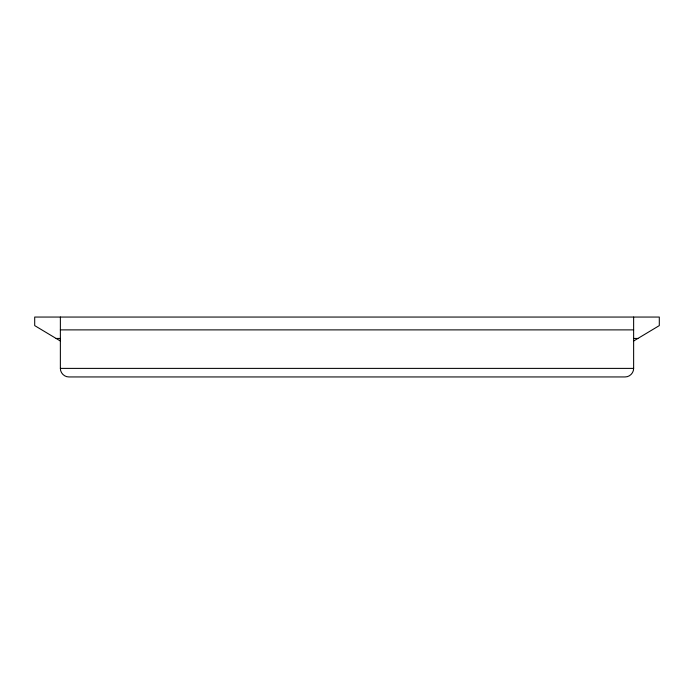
<?xml version="1.0" encoding="UTF-8"?>
<svg xmlns="http://www.w3.org/2000/svg" width="694" height="694" viewBox="0 0 694 694"><rect width="100%" height="100%" fill="white"/><g stroke="black" fill="none" stroke-linecap="round" stroke-linejoin="round"><path stroke-width="1.04" d="M633.631 317.054L633.631 368.393C633.726 372.964 629.649 377.042 625.077 376.946L68.923 376.946C64.351 377.042 60.274 372.964 60.369 368.393L60.369 317.054M633.509 341.084L659.3 325.607L659.3 317.054L34.7 317.054L34.7 325.607L60.491 341.084L60.369 338.446L56.093 338.446M60.369 329.884L633.631 329.884M633.631 338.446L637.907 338.446M60.369 368.393L633.631 368.393"/></g></svg>
